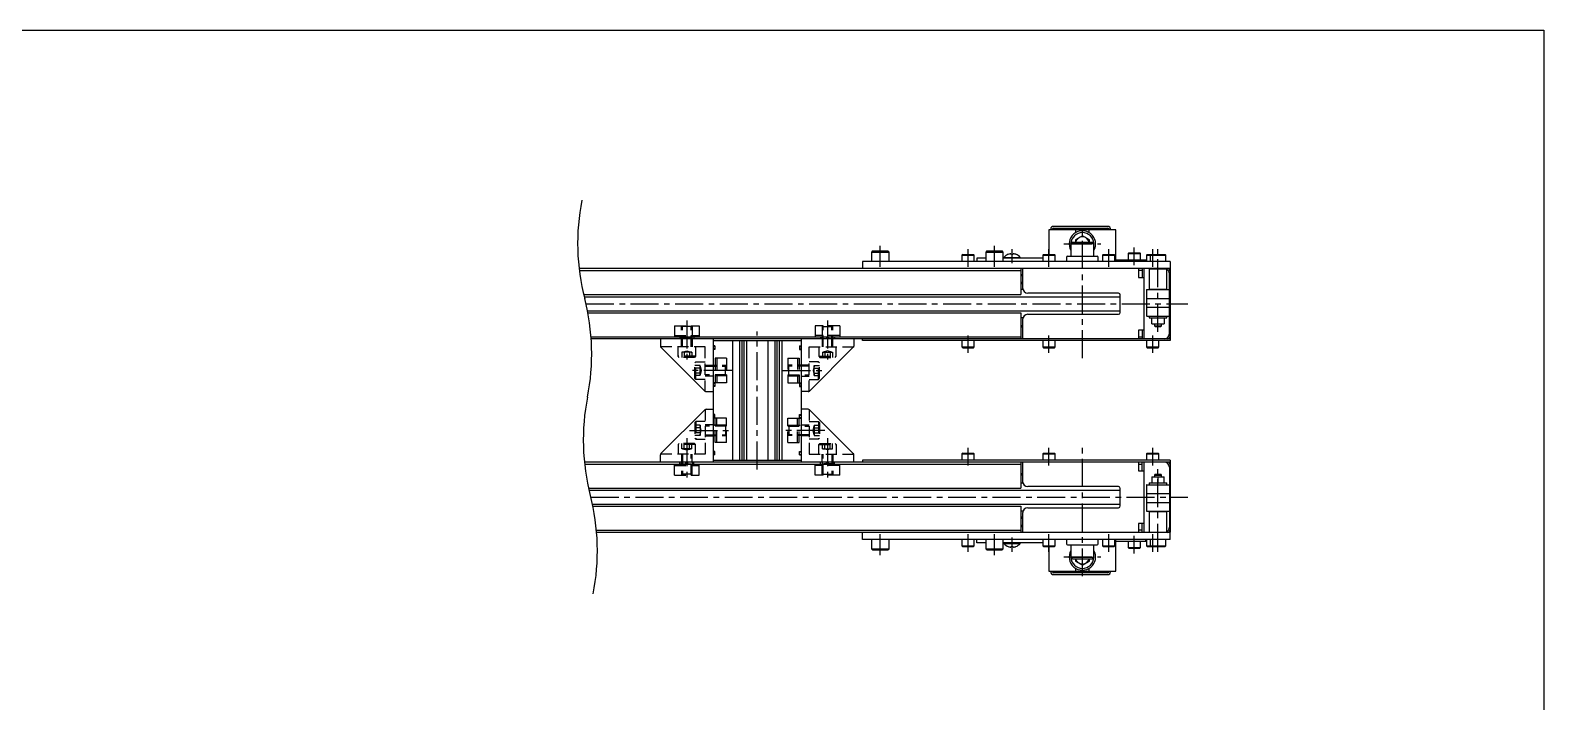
# Model space of a CAD drawing. Extents: x -3 to 4647, y -8 to 2018.
# Drawn here: x 3787 to 4647, y 1636 to 2018 of the extents above; entities that cross this region are included whole.
import ezdxf

# ---------------------------------------------------------------- set-up
doc = ezdxf.new("R2010")
doc.units = 0
doc.header["$LTSCALE"] = 0.5
doc.linetypes.add('CENTER', pattern=[50.8, 31.75, -6.35, 6.35, -6.35])
doc.linetypes.add('DASHED', pattern=[19.05, 12.7, -6.35])
for name, color, linetype in [('MSM_CENTER', 1, 'CENTER'), ('MSM_CONTINUOUS', 7, 'CONTINUOUS'), ('MSM_DASHED', 4, 'DASHED'), ('MSM_NARROW', 5, 'CONTINUOUS')]:
    doc.layers.add(name, color=color, linetype=linetype)

msp = doc.modelspace()

# ---------------------------------------------------------------- linework, layer by layer
at = {"layer": 'MSM_CENTER'}
for p, q in [((4385.02, 1831.52), (4385.02, 1907.52)), ((4270.02, 1883.52), (4270.02, 1895.52)), ((4335.02, 1883.52), (4335.02, 1895.52)), ((4374.52, 1896.52), (4395.52, 1896.52)), ((4414.52, 1884.52), (4414.52, 1894.52)), ((4320.02, 1883.52), (4320.02, 1893.52)), ((4345.02, 1885.52), (4345.02, 1893.63)), ((4366.02, 1883.52), (4366.02, 1893.52)), ((4400.02, 1883.52), (4400.02, 1893.52)), ((4425.02, 1883.52), (4425.02, 1893.52)), ((4428.02, 1846.52), (4428.02, 1893.52)), ((4102.62, 1862.52), (4445.02, 1862.52)), ((4160.02, 1853.02), (4160.02, 1829.02)), ((4240.02, 1853.02), (4240.02, 1829.02)), ((4200.02, 1768.32), (4200.02, 1846.72)), ((4320.02, 1834.52), (4320.02, 1844.52)), ((4366.02, 1834.52), (4366.02, 1844.52)), ((4425.02, 1834.52), (4425.02, 1844.52)), ((4185.52, 1824.52), (4161.73, 1824.52)), ((4214.52, 1824.52), (4238.3, 1824.52)), ((4160.02, 1786.02), (4160.02, 1762.02)), ((4161.52, 1790.52), (4185.3, 1790.52)), ((4238.52, 1790.52), (4214.73, 1790.52)), ((4240.02, 1786.02), (4240.02, 1762.02)), ((4385.02, 1707.56), (4385.02, 1783.56)), ((4320.02, 1770.52), (4320.02, 1780.52)), ((4366.02, 1770.52), (4366.02, 1780.52)), ((4425.02, 1770.52), (4425.02, 1780.52)), ((4428.02, 1721.52), (4428.02, 1768.52)), ((4105.38, 1752.52), (4445.02, 1752.52)), ((4270.02, 1719.52), (4270.02, 1731.52)), ((4320.02, 1721.52), (4320.02, 1731.52)), ((4335.02, 1719.52), (4335.02, 1731.52)), ((4366.02, 1721.52), (4366.02, 1731.52)), ((4400.02, 1721.52), (4400.02, 1731.52)), ((4414.52, 1720.52), (4414.52, 1730.52)), ((4425.02, 1721.52), (4425.02, 1731.52)), ((4345.02, 1721.41), (4345.02, 1729.52)), ((4374.52, 1718.52), (4395.52, 1718.52))]:
    msp.add_line(p, q, dxfattribs=at)
at = {"layer": 'MSM_CONTINUOUS'}
for p, q in [((4366.02, 1904.52), (4366.02, 1890.52)), ((4404.02, 1904.52), (4366.02, 1904.52)), ((4367.02, 1905.02), (4367.02, 1904.52)), ((4368.02, 1904.52), (4368.02, 1905.02)), ((4399.52, 1906.52), (4368.52, 1906.52)), ((4368.52, 1905.52), (4399.52, 1905.52)), ((4381.27, 1903.02), (4381.27, 1904.52)), ((4388.77, 1904.52), (4388.77, 1903.02)), ((4400.02, 1905.02), (4400.02, 1904.52)), ((4401.02, 1904.52), (4401.02, 1905.02)), ((4404.02, 1886.52), (4404.02, 1904.52)), ((4379.32, 1897.52), (4378.52, 1896.72)), ((4378.52, 1896.72), (4378.52, 1889.52)), ((4378.52, 1896.72), (4391.52, 1896.72)), ((4379.32, 1897.52), (4390.72, 1897.52)), ((4385.02, 1901.14), (4381.02, 1898.83)), ((4381.02, 1898.83), (4381.02, 1897.52)), ((4389.02, 1898.83), (4385.02, 1901.14)), ((4389.02, 1897.52), (4389.02, 1898.83)), ((4391.52, 1896.72), (4390.72, 1897.52)), ((4391.52, 1889.52), (4391.52, 1896.72)), ((4260.02, 1886.52), (4260.02, 1882.52)), ((4435.02, 1886.52), (4260.02, 1886.52)), ((4265.62, 1892.52), (4265.02, 1891.92)), ((4265.02, 1891.92), (4275.02, 1891.92)), ((4265.02, 1891.92), (4265.02, 1886.52)), ((4265.62, 1892.52), (4274.42, 1892.52)), ((4345.02, 1886.62), (4270.02, 1886.62)), ((4270.02, 1886.62), (4270.02, 1886.52)), ((4275.02, 1891.92), (4274.42, 1892.52)), ((4275.02, 1886.62), (4275.02, 1891.92)), ((4316.92, 1890.52), (4316.52, 1890.12)), ((4316.52, 1890.12), (4316.52, 1886.62)), ((4316.52, 1890.12), (4323.52, 1890.12)), ((4316.92, 1890.52), (4323.12, 1890.52)), ((4323.52, 1890.12), (4323.12, 1890.52)), ((4323.52, 1886.62), (4323.52, 1890.12)), ((4330.02, 1888.52), (4325.02, 1888.52)), ((4325.02, 1888.52), (4325.02, 1886.62)), ((4330.62, 1892.52), (4330.02, 1891.92)), ((4330.02, 1891.92), (4340.02, 1891.92)), ((4330.02, 1891.92), (4330.02, 1886.62)), ((4330.62, 1892.52), (4339.42, 1892.52)), ((4340.02, 1891.92), (4339.42, 1892.52)), ((4340.02, 1886.62), (4340.02, 1891.92)), ((4362.52, 1888.52), (4340.02, 1888.52)), ((4340.32, 1888.81), (4349.72, 1888.81)), ((4340.32, 1888.81), (4340.32, 1888.52)), ((4342.87, 1890.63), (4342.87, 1890.6)), ((4344.39, 1890.79), (4344.39, 1890.6)), ((4345.02, 1886.62), (4345.02, 1886.52)), ((4345.64, 1890.6), (4345.64, 1890.79)), ((4347.17, 1890.6), (4347.17, 1890.63)), ((4349.72, 1888.52), (4349.72, 1888.81)), ((4362.92, 1890.52), (4362.52, 1890.12)), ((4362.52, 1890.12), (4362.52, 1886.52)), ((4362.52, 1890.12), (4369.52, 1890.12)), ((4362.92, 1890.52), (4369.12, 1890.52)), ((4369.52, 1890.12), (4369.12, 1890.52)), ((4369.52, 1886.52), (4369.52, 1890.12)), ((4376.02, 1889.02), (4376.02, 1886.52)), ((4376.52, 1889.52), (4393.52, 1889.52)), ((4394.02, 1886.52), (4394.02, 1889.02)), ((4396.92, 1890.52), (4396.52, 1890.12)), ((4396.52, 1890.12), (4396.52, 1886.52)), ((4396.52, 1890.12), (4403.52, 1890.12)), ((4396.92, 1890.52), (4403.12, 1890.52)), ((4403.52, 1890.12), (4403.12, 1890.52)), ((4403.52, 1886.52), (4403.52, 1890.12)), ((4404.02, 1887.52), (4421.02, 1887.52)), ((4411.42, 1891.52), (4411.02, 1891.12)), ((4411.02, 1891.12), (4411.02, 1887.52)), ((4411.02, 1891.12), (4418.02, 1891.12)), ((4411.42, 1891.52), (4417.62, 1891.52)), ((4418.02, 1891.12), (4417.62, 1891.52)), ((4418.02, 1887.52), (4418.02, 1891.12)), ((4421.02, 1887.52), (4421.02, 1886.52)), ((4421.92, 1890.52), (4421.52, 1890.12)), ((4421.52, 1890.12), (4423.55, 1890.12)), ((4421.52, 1890.12), (4421.52, 1886.52)), ((4421.92, 1890.52), (4432.09, 1890.52)), ((4423.95, 1890.52), (4423.52, 1890.09)), ((4423.52, 1890.09), (4432.52, 1890.09)), ((4423.52, 1890.09), (4423.52, 1886.52)), ((4432.52, 1890.09), (4432.09, 1890.52)), ((4432.52, 1886.52), (4432.52, 1890.09)), ((4435.02, 1886.52), (4435.02, 1882.52)), ((4435.02, 1882.52), (4098.73, 1882.52)), ((4098.87, 1881.32), (4350.02, 1881.32)), ((4350.02, 1882.52), (4350.02, 1867.72)), ((4350.07, 1882.52), (4350.07, 1879.21)), ((4350.07, 1879.21), (4350.47, 1878.52)), ((4350.07, 1879.21), (4351.02, 1879.21)), ((4350.47, 1878.52), (4351.02, 1878.52)), ((4351.02, 1882.52), (4351.02, 1871.52)), ((4417.02, 1882.52), (4417.02, 1877.52)), ((4419.02, 1881.32), (4417.02, 1881.32)), ((4417.02, 1877.52), (4420.02, 1877.52)), ((4419.02, 1882.52), (4419.02, 1877.52)), ((4420.02, 1882.52), (4420.02, 1842.52)), ((4423.22, 1882.52), (4423.02, 1882.32)), ((4423.02, 1882.32), (4433.02, 1882.32)), ((4423.02, 1882.32), (4423.02, 1870.72)), ((4433.02, 1882.32), (4432.82, 1882.52)), ((4433.02, 1870.72), (4433.02, 1882.32)), ((4433.82, 1882.52), (4433.82, 1882.45)), ((4434.52, 1845.52), (4434.52, 1879.52)), ((4434.92, 1882.52), (4434.92, 1882.42)), ((4435.02, 1882.42), (4434.92, 1882.42)), ((4435.02, 1882.42), (4435.02, 1841.52)), ((4351.02, 1874.57), (4350.02, 1874.57)), ((4351.02, 1873.92), (4350.02, 1873.92)), ((4351.19, 1870.52), (4350.02, 1870.52)), ((4405.52, 1868.52), (4354.02, 1868.52)), ((4421.52, 1870.37), (4421.52, 1865.67)), ((4421.67, 1870.52), (4434.37, 1870.52)), ((4423.02, 1870.72), (4433.02, 1870.72)), ((4423.02, 1870.72), (4423.22, 1870.52)), ((4432.82, 1870.52), (4433.02, 1870.72)), ((4101.34, 1867.72), (4350.02, 1867.72)), ((4101.63, 1866.52), (4406.52, 1866.52)), ((4406.52, 1857.52), (4406.52, 1867.52)), ((4421.52, 1865.37), (4421.52, 1860.67)), ((4421.52, 1860.37), (4421.52, 1855.67)), ((4421.67, 1865.52), (4434.37, 1865.52)), ((4421.67, 1860.52), (4434.37, 1860.52)), ((4103.49, 1858.52), (4406.52, 1858.52)), ((4103.72, 1857.32), (4350.02, 1857.32)), ((4350.02, 1857.32), (4350.02, 1842.52)), ((4351.19, 1854.52), (4350.02, 1854.52)), ((4351.02, 1853.52), (4351.02, 1842.52)), ((4354.02, 1856.52), (4405.52, 1856.52)), ((4421.67, 1855.52), (4434.37, 1855.52)), ((4423.02, 1855.52), (4423.02, 1854.42)), ((4423.02, 1854.42), (4433.02, 1854.42)), ((4424.52, 1851.02), (4424.52, 1854.42)), ((4424.52, 1851.02), (4431.52, 1851.02)), ((4426.02, 1851.02), (4426.02, 1849.95)), ((4428.02, 1851.34), (4428.02, 1854.42)), ((4430.02, 1849.95), (4430.02, 1851.02)), ((4431.52, 1854.42), (4431.52, 1851.02)), ((4433.02, 1854.42), (4433.02, 1855.52)), ((4105.53, 1843.72), (4350.02, 1843.72)), ((4435.02, 1842.52), (4105.62, 1842.52)), ((4145.02, 1842.52), (4145.02, 1838.44)), ((4175.02, 1842.52), (4175.02, 1772.52)), ((4225.02, 1842.52), (4225.02, 1772.52)), ((4255.02, 1842.52), (4255.02, 1838.44)), ((4260.02, 1841.52), (4260.02, 1842.52)), ((4351.02, 1849.92), (4350.02, 1849.92)), ((4351.02, 1849.27), (4350.02, 1849.27)), ((4417.02, 1847.52), (4417.02, 1842.52)), ((4420.02, 1847.52), (4417.02, 1847.52)), ((4417.02, 1843.72), (4419.02, 1843.72)), ((4419.02, 1847.52), (4419.02, 1842.52)), ((4426.02, 1849.95), (4430.02, 1849.95)), ((4426.02, 1849.95), (4426.44, 1849.52)), ((4426.44, 1849.52), (4429.59, 1849.52)), ((4429.59, 1849.52), (4430.02, 1849.95)), ((4433.82, 1842.6), (4433.82, 1842.52)), ((4145.31, 1837.73), (4170.22, 1812.82)), ((4175.02, 1841.52), (4225.02, 1841.52)), ((4186.02, 1841.52), (4186.02, 1773.52)), ((4190.02, 1841.52), (4190.02, 1773.52)), ((4191.23, 1841.52), (4191.23, 1773.52)), ((4192.52, 1841.52), (4192.52, 1773.52)), ((4194.02, 1841.52), (4194.02, 1773.52)), ((4206.02, 1841.52), (4206.02, 1773.52)), ((4210.02, 1841.52), (4210.02, 1773.52)), ((4211.23, 1841.52), (4211.23, 1773.52)), ((4212.52, 1841.52), (4212.52, 1773.52)), ((4214.02, 1841.52), (4214.02, 1773.52)), ((4254.72, 1837.73), (4229.81, 1812.82)), ((4435.02, 1841.52), (4260.02, 1841.52)), ((4316.52, 1841.52), (4316.52, 1837.92)), ((4316.52, 1837.92), (4316.92, 1837.52)), ((4316.52, 1837.92), (4323.52, 1837.92)), ((4316.92, 1837.52), (4323.12, 1837.52)), ((4323.12, 1837.52), (4323.52, 1837.92)), ((4323.52, 1837.92), (4323.52, 1841.52)), ((4362.52, 1841.52), (4362.52, 1837.92)), ((4362.52, 1837.92), (4362.92, 1837.52)), ((4362.52, 1837.92), (4369.52, 1837.92)), ((4362.92, 1837.52), (4369.12, 1837.52)), ((4369.12, 1837.52), (4369.52, 1837.92)), ((4369.52, 1837.92), (4369.52, 1841.52)), ((4421.52, 1841.52), (4421.52, 1837.92)), ((4421.52, 1837.92), (4428.52, 1837.92)), ((4421.52, 1837.92), (4421.92, 1837.52)), ((4421.92, 1837.52), (4428.12, 1837.52)), ((4428.12, 1837.52), (4428.52, 1837.92)), ((4428.52, 1837.92), (4428.52, 1841.52)), ((4170.93, 1812.52), (4175.02, 1812.52)), ((4229.1, 1812.52), (4225.02, 1812.52)), ((4145.31, 1777.32), (4170.22, 1802.23)), ((4170.93, 1802.52), (4175.02, 1802.52)), ((4229.1, 1802.52), (4225.02, 1802.52)), ((4254.72, 1777.32), (4229.81, 1802.23)), ((4145.02, 1772.52), (4145.02, 1776.61)), ((4175.02, 1773.52), (4225.02, 1773.52)), ((4255.02, 1772.52), (4255.02, 1776.61)), ((4260.02, 1773.52), (4260.02, 1772.52)), ((4435.02, 1773.52), (4260.02, 1773.52)), ((4316.92, 1777.52), (4316.52, 1777.12)), ((4316.52, 1777.12), (4323.52, 1777.12)), ((4316.52, 1777.12), (4316.52, 1773.52)), ((4316.92, 1777.52), (4323.12, 1777.52)), ((4323.52, 1777.12), (4323.12, 1777.52)), ((4323.52, 1773.52), (4323.52, 1777.12)), ((4362.92, 1777.52), (4362.52, 1777.12)), ((4362.52, 1777.12), (4362.52, 1773.52)), ((4362.52, 1777.12), (4369.52, 1777.12)), ((4362.92, 1777.52), (4369.12, 1777.52)), ((4369.52, 1777.12), (4369.12, 1777.52)), ((4369.52, 1773.52), (4369.52, 1777.12)), ((4421.92, 1777.52), (4421.52, 1777.12)), ((4421.52, 1777.12), (4428.52, 1777.12)), ((4421.52, 1777.12), (4421.52, 1773.52)), ((4421.92, 1777.52), (4428.12, 1777.52)), ((4428.52, 1777.12), (4428.12, 1777.52)), ((4428.52, 1773.52), (4428.52, 1777.12)), ((4435.02, 1773.52), (4435.02, 1772.52)), ((4435.02, 1772.52), (4101.74, 1772.52)), ((4101.87, 1771.32), (4350.02, 1771.32)), ((4350.02, 1772.52), (4350.02, 1757.72)), ((4351.02, 1765.77), (4350.02, 1765.77)), ((4351.02, 1765.12), (4350.02, 1765.12)), ((4351.02, 1772.52), (4351.02, 1761.52)), ((4417.02, 1772.52), (4417.02, 1767.52)), ((4417.02, 1771.32), (4419.02, 1771.32)), ((4417.02, 1767.52), (4420.02, 1767.52)), ((4419.02, 1767.52), (4419.02, 1772.52)), ((4420.02, 1772.52), (4420.02, 1732.52)), ((4426.44, 1765.52), (4426.02, 1765.09)), ((4426.02, 1765.09), (4426.02, 1764.02)), ((4426.02, 1765.09), (4430.02, 1765.09)), ((4426.44, 1765.52), (4429.59, 1765.52)), ((4430.02, 1765.09), (4429.59, 1765.52)), ((4430.02, 1764.02), (4430.02, 1765.09)), ((4433.82, 1772.52), (4433.82, 1772.45)), ((4434.52, 1769.52), (4434.52, 1735.52)), ((4434.92, 1772.42), (4434.92, 1772.52)), ((4434.92, 1772.42), (4435.02, 1772.42)), ((4435.02, 1772.42), (4435.02, 1732.62)), ((4104.12, 1757.72), (4350.02, 1757.72)), ((4104.39, 1756.52), (4406.52, 1756.52)), ((4351.19, 1760.52), (4350.02, 1760.52)), ((4405.52, 1758.52), (4354.02, 1758.52)), ((4406.52, 1747.52), (4406.52, 1757.52)), ((4421.52, 1759.37), (4421.52, 1754.67)), ((4421.67, 1759.52), (4434.37, 1759.52)), ((4423.02, 1760.62), (4433.02, 1760.62)), ((4423.02, 1760.62), (4423.02, 1759.52)), ((4424.52, 1764.02), (4431.52, 1764.02)), ((4424.52, 1764.02), (4424.52, 1760.62)), ((4428.02, 1763.71), (4428.02, 1760.62)), ((4431.52, 1760.62), (4431.52, 1764.02)), ((4433.02, 1759.52), (4433.02, 1760.62)), ((4106.31, 1748.52), (4406.52, 1748.52)), ((4421.52, 1754.37), (4421.52, 1749.67)), ((4421.52, 1749.37), (4421.52, 1744.67)), ((4421.67, 1754.52), (4434.37, 1754.52)), ((4421.67, 1749.52), (4434.37, 1749.52)), ((4106.56, 1747.32), (4350.02, 1747.32)), ((4350.02, 1747.32), (4350.02, 1732.52)), ((4351.19, 1744.52), (4350.02, 1744.52)), ((4351.02, 1741.12), (4350.02, 1741.12)), ((4351.02, 1740.47), (4350.02, 1740.47)), ((4351.02, 1743.52), (4351.02, 1732.52)), ((4354.02, 1746.52), (4405.52, 1746.52)), ((4421.67, 1744.52), (4434.37, 1744.52)), ((4423.22, 1744.52), (4423.02, 1744.32)), ((4423.02, 1744.32), (4433.02, 1744.32)), ((4423.02, 1744.32), (4423.02, 1732.72)), ((4433.02, 1744.32), (4432.82, 1744.52)), ((4433.02, 1732.72), (4433.02, 1744.32)), ((4108.58, 1733.72), (4350.02, 1733.72)), ((4435.02, 1732.52), (4108.69, 1732.52)), ((4260.02, 1728.52), (4260.02, 1732.52)), ((4350.47, 1736.52), (4350.07, 1735.83)), ((4350.07, 1735.83), (4351.02, 1735.83)), ((4350.07, 1735.83), (4350.07, 1732.52)), ((4350.47, 1736.52), (4351.02, 1736.52)), ((4417.02, 1737.52), (4417.02, 1732.52)), ((4420.02, 1737.52), (4417.02, 1737.52)), ((4419.02, 1733.72), (4417.02, 1733.72)), ((4419.02, 1732.52), (4419.02, 1737.52)), ((4423.02, 1732.72), (4423.22, 1732.52)), ((4423.02, 1732.72), (4433.02, 1732.72)), ((4432.82, 1732.52), (4433.02, 1732.72)), ((4433.82, 1732.6), (4433.82, 1732.52)), ((4434.92, 1732.52), (4434.92, 1732.62)), ((4435.02, 1732.62), (4434.92, 1732.62)), ((4435.02, 1728.52), (4435.02, 1732.52)), ((4435.02, 1728.52), (4260.02, 1728.52)), ((4265.02, 1728.52), (4265.02, 1723.12)), ((4265.02, 1723.12), (4275.02, 1723.12)), ((4265.02, 1723.12), (4265.62, 1722.52)), ((4265.62, 1722.52), (4274.42, 1722.52)), ((4270.02, 1728.42), (4270.02, 1728.52)), ((4345.02, 1728.42), (4270.02, 1728.42)), ((4274.42, 1722.52), (4275.02, 1723.12)), ((4275.02, 1723.12), (4275.02, 1728.42)), ((4316.52, 1728.42), (4316.52, 1724.92)), ((4316.52, 1724.92), (4316.92, 1724.52)), ((4316.52, 1724.92), (4323.52, 1724.92)), ((4316.92, 1724.52), (4323.12, 1724.52)), ((4323.12, 1724.52), (4323.52, 1724.92)), ((4323.52, 1724.92), (4323.52, 1728.42)), ((4325.02, 1726.52), (4325.02, 1728.42)), ((4330.02, 1726.52), (4325.02, 1726.52)), ((4330.02, 1728.42), (4330.02, 1723.12)), ((4330.02, 1723.12), (4330.62, 1722.52)), ((4330.02, 1723.12), (4340.02, 1723.12)), ((4330.62, 1722.52), (4339.42, 1722.52)), ((4339.42, 1722.52), (4340.02, 1723.12)), ((4340.02, 1723.12), (4340.02, 1728.42)), ((4362.52, 1726.52), (4340.02, 1726.52)), ((4340.32, 1726.52), (4340.32, 1726.23)), ((4340.32, 1726.23), (4349.72, 1726.23)), ((4342.87, 1724.41), (4342.87, 1724.45)), ((4344.39, 1724.45), (4344.39, 1724.26)), ((4345.02, 1728.42), (4345.02, 1728.52)), ((4345.64, 1724.26), (4345.64, 1724.45)), ((4347.17, 1724.45), (4347.17, 1724.41)), ((4349.72, 1726.23), (4349.72, 1726.52)), ((4362.52, 1728.52), (4362.52, 1724.92)), ((4362.52, 1724.92), (4362.92, 1724.52)), ((4362.52, 1724.92), (4369.52, 1724.92)), ((4362.92, 1724.52), (4369.12, 1724.52)), ((4366.02, 1724.52), (4366.02, 1710.52)), ((4369.12, 1724.52), (4369.52, 1724.92)), ((4369.52, 1724.92), (4369.52, 1728.52)), ((4376.02, 1728.52), (4376.02, 1726.02)), ((4376.52, 1725.52), (4393.52, 1725.52)), ((4378.52, 1725.52), (4378.52, 1718.32)), ((4391.52, 1718.32), (4391.52, 1725.52)), ((4394.02, 1726.02), (4394.02, 1728.52)), ((4396.52, 1728.52), (4396.52, 1724.92)), ((4396.52, 1724.92), (4403.52, 1724.92)), ((4396.52, 1724.92), (4396.92, 1724.52)), ((4396.92, 1724.52), (4403.12, 1724.52)), ((4403.12, 1724.52), (4403.52, 1724.92)), ((4403.52, 1724.92), (4403.52, 1728.52)), ((4404.02, 1710.52), (4404.02, 1728.52)), ((4404.02, 1727.52), (4421.02, 1727.52)), ((4411.02, 1727.52), (4411.02, 1723.92)), ((4411.02, 1723.92), (4418.02, 1723.92)), ((4411.02, 1723.92), (4411.42, 1723.52)), ((4411.42, 1723.52), (4417.62, 1723.52)), ((4417.62, 1723.52), (4418.02, 1723.92)), ((4418.02, 1723.92), (4418.02, 1727.52)), ((4421.02, 1727.52), (4421.02, 1728.52)), ((4421.52, 1728.52), (4421.52, 1724.92)), ((4421.52, 1724.92), (4421.92, 1724.52)), ((4421.52, 1724.92), (4423.55, 1724.92)), ((4421.92, 1724.52), (4432.09, 1724.52)), ((4423.52, 1728.52), (4423.52, 1724.95)), ((4423.52, 1724.95), (4432.52, 1724.95)), ((4423.52, 1724.95), (4423.95, 1724.52)), ((4432.09, 1724.52), (4432.52, 1724.95)), ((4432.52, 1724.95), (4432.52, 1728.52)), ((4378.52, 1718.32), (4391.52, 1718.32)), ((4378.52, 1718.32), (4379.32, 1717.52)), ((4379.32, 1717.52), (4390.72, 1717.52)), ((4381.02, 1717.52), (4381.02, 1716.21)), ((4381.02, 1716.21), (4385.02, 1713.9)), ((4385.02, 1713.9), (4389.02, 1716.21)), ((4389.02, 1716.21), (4389.02, 1717.52)), ((4390.72, 1717.52), (4391.52, 1718.32)), ((4366.02, 1710.52), (4404.02, 1710.52)), ((4367.02, 1710.52), (4367.02, 1710.02)), ((4368.02, 1710.02), (4368.02, 1710.52)), ((4399.52, 1709.52), (4368.52, 1709.52)), ((4368.52, 1708.52), (4399.52, 1708.52)), ((4381.27, 1710.52), (4381.27, 1712.03)), ((4388.77, 1712.03), (4388.77, 1710.52)), ((4400.02, 1710.52), (4400.02, 1710.02)), ((4401.02, 1710.02), (4401.02, 1710.52))]:
    msp.add_line(p, q, dxfattribs=at)
for centre, radius, start, end in [((4368.52, 1905.02), 1.5, 90, 180), ((4368.52, 1905.02), 0.5, 90, 180), ((4385.02, 1896.52), 7.5, 330.07357, 209.92643), ((4385.02, 1896.52), 6.5, 1.79124, 178.20876), ((4399.52, 1905.02), 1.5, 0, 90), ((4399.52, 1905.02), 0.5, 0, 90), ((4385.02, 1896.52), 4, 13.65125, 165.52249), ((4345.02, 1884.92), 6.1, 110.63779, 140.39807), ((4345.02, 1884.92), 6.07, 104.94637, 110.752), ((4344.03, 1889.12), 1.76, 82.35369, 109.2966), ((4344.08, 1890.46), 0.457, 46.41548, 65.08006), ((4345.02, 1884.92), 5.71, 83.71437, 96.28563), ((4345.96, 1890.46), 0.457, 114.91994, 133.58452), ((4346, 1889.12), 1.76, 70.7034, 97.64631), ((4345.02, 1884.92), 6.07, 69.248, 75.05363), ((4345.02, 1884.92), 6.1, 39.60193, 69.36221), ((4376.52, 1889.02), 0.5, 90, 180), ((4393.52, 1889.02), 0.5, 0, 90), ((4431.52, 1879.52), 3, 0, 60), ((4433.32, 1880.82), 1.7, 0, 90), ((4354.02, 1871.52), 3, 180, 270), ((4405.52, 1867.52), 1, 0, 90), ((4421.67, 1870.37), 0.15, 90, 180), ((4434.37, 1870.37), 0.15, 0, 90), ((4421.67, 1865.67), 0.15, 180, 270), ((4421.67, 1865.37), 0.15, 90, 180), ((4421.67, 1860.67), 0.15, 180, 270), ((4421.67, 1860.37), 0.15, 90, 180), ((4434.37, 1865.67), 0.15, 270, 0), ((4434.37, 1865.37), 0.15, 0, 90), ((4434.37, 1860.67), 0.15, 270, 0), ((4434.37, 1860.37), 0.15, 0, 90), ((4354.02, 1853.52), 3, 90, 180), ((4405.52, 1857.52), 1, 270, 0), ((4421.67, 1855.67), 0.15, 180, 270), ((4426.27, 1856.1), 5.07, 249.82054, 290.17946), ((4429.77, 1856.08), 5.05, 249.74384, 290.25616), ((4434.37, 1855.67), 0.15, 270, 0), ((4431.52, 1845.52), 3, 270, 0), ((4433.32, 1844.22), 1.7, 270, 0), ((4146.02, 1838.44), 1, 180, 225), ((4254.02, 1838.44), 1, 315, 0), ((4170.93, 1813.52), 1, 225, 270), ((4229.1, 1813.52), 1, 270, 315), ((4170.93, 1801.52), 1, 90, 135), ((4229.1, 1801.52), 1, 45, 90), ((4146.02, 1776.61), 1, 135, 180), ((4254.02, 1776.61), 1, 0, 45), ((4431.52, 1769.52), 3, 0, 90), ((4433.32, 1770.82), 1.7, 0, 90), ((4354.02, 1761.52), 3, 180, 270), ((4405.52, 1757.52), 1, 0, 90), ((4421.67, 1759.37), 0.15, 90, 180), ((4426.27, 1758.97), 5.05, 69.74384, 110.25616), ((4429.77, 1758.95), 5.07, 69.82054, 110.17946), ((4434.37, 1759.37), 0.15, 0, 90), ((4421.67, 1754.67), 0.15, 180, 270), ((4421.67, 1754.37), 0.15, 90, 180), ((4421.67, 1749.67), 0.15, 180, 270), ((4421.67, 1749.37), 0.15, 90, 180), ((4434.37, 1754.67), 0.15, 270, 0), ((4434.37, 1754.37), 0.15, 0, 90), ((4434.37, 1749.67), 0.15, 270, 0), ((4434.37, 1749.37), 0.15, 0, 90), ((4354.02, 1743.52), 3, 90, 180), ((4405.52, 1747.52), 1, 270, 0), ((4421.67, 1744.67), 0.15, 180, 270), ((4434.37, 1744.67), 0.15, 270, 0), ((4431.52, 1735.52), 3, 300, 0), ((4433.32, 1734.22), 1.7, 270, 0), ((4345.02, 1730.12), 6.1, 219.60193, 249.36221), ((4345.02, 1730.12), 6.07, 249.248, 255.05363), ((4344.03, 1725.92), 1.76, 250.7034, 277.64631), ((4344.08, 1724.59), 0.457, 294.91994, 313.58452), ((4345.02, 1730.12), 5.71, 263.71437, 276.28563), ((4345.96, 1724.59), 0.457, 226.41548, 245.08006), ((4346, 1725.92), 1.76, 262.35369, 289.2966), ((4345.02, 1730.12), 6.07, 284.94637, 290.752), ((4345.02, 1730.12), 6.1, 290.63779, 320.39807), ((4376.52, 1726.02), 0.5, 180, 270), ((4385.02, 1718.52), 7.5, 150.07357, 29.493), ((4393.52, 1726.02), 0.5, 270, 0), ((4385.02, 1718.52), 6.5, 181.79124, 358.20876), ((4385.02, 1718.52), 4, 194.47751, 345.52249), ((4368.52, 1710.02), 1.5, 180, 270), ((4368.52, 1710.02), 0.5, 180, 270), ((4399.52, 1710.02), 1.5, 270, 0), ((4399.52, 1710.02), 0.5, 270, 0)]:
    msp.add_arc(centre, radius, start, end, dxfattribs=at)
at = {"layer": 'MSM_DASHED'}
for p, q in [((4153.02, 1850.02), (4167.02, 1850.02)), ((4153.02, 1850.02), (4153.02, 1843.72)), ((4153.02, 1844.52), (4167.02, 1844.52)), ((4156.02, 1843.52), (4164.02, 1843.52)), ((4156.02, 1843.52), (4156.02, 1842.52)), ((4156.92, 1838.02), (4156.92, 1842.52)), ((4156.96, 1843.52), (4156.96, 1842.52)), ((4157.02, 1838.02), (4157.02, 1850.02)), ((4157.02, 1849.48), (4157.56, 1850.02)), ((4163.02, 1849.48), (4157.02, 1849.48)), ((4157.56, 1838.02), (4157.56, 1850.02)), ((4159.52, 1843.52), (4159.52, 1842.52)), ((4160.52, 1843.52), (4160.52, 1842.52)), ((4162.47, 1838.02), (4162.47, 1850.02)), ((4162.47, 1850.02), (4163.02, 1849.48)), ((4163.02, 1850.02), (4163.02, 1838.02)), ((4163.07, 1842.52), (4163.07, 1843.52)), ((4163.12, 1842.52), (4163.12, 1838.02)), ((4164.02, 1843.52), (4164.02, 1842.52)), ((4167.02, 1850.02), (4167.02, 1843.72)), ((4247.02, 1850.02), (4233.02, 1850.02)), ((4233.02, 1850.02), (4233.02, 1843.72)), ((4247.02, 1844.52), (4233.02, 1844.52)), ((4244.02, 1843.52), (4236.02, 1843.52)), ((4236.02, 1843.52), (4236.02, 1842.52)), ((4236.92, 1842.52), (4236.92, 1838.02)), ((4236.96, 1842.52), (4236.96, 1843.52)), ((4237.02, 1850.02), (4237.02, 1838.02)), ((4237.56, 1850.02), (4237.02, 1849.48)), ((4237.02, 1849.48), (4243.02, 1849.48)), ((4237.56, 1838.02), (4237.56, 1850.02)), ((4239.52, 1843.52), (4239.52, 1842.52)), ((4240.52, 1843.52), (4240.52, 1842.52)), ((4242.47, 1838.02), (4242.47, 1850.02)), ((4243.02, 1849.48), (4242.47, 1850.02)), ((4243.02, 1838.02), (4243.02, 1850.02)), ((4243.07, 1843.52), (4243.07, 1842.52)), ((4243.12, 1838.02), (4243.12, 1842.52)), ((4244.02, 1843.52), (4244.02, 1842.52)), ((4247.02, 1850.02), (4247.02, 1843.72)), ((4170.52, 1838.02), (4145.11, 1838.02)), ((4155.02, 1832.62), (4155.02, 1838.02)), ((4157.13, 1835.02), (4157.13, 1832.02)), ((4162.9, 1835.02), (4157.13, 1835.02)), ((4157.52, 1835.02), (4160.02, 1835.69)), ((4158.57, 1835.02), (4158.57, 1832.02)), ((4160.02, 1835.69), (4162.52, 1835.02)), ((4161.46, 1835.02), (4161.46, 1832.02)), ((4162.9, 1835.02), (4162.9, 1832.02)), ((4165.02, 1838.02), (4165.02, 1832.62)), ((4170.52, 1812.61), (4170.52, 1838.02)), ((4176.02, 1838.52), (4175.02, 1838.52)), ((4176.02, 1838.22), (4175.02, 1838.22)), ((4176.02, 1836.82), (4175.02, 1836.82)), ((4176.02, 1836.52), (4175.02, 1836.52)), ((4176.02, 1838.52), (4176.02, 1836.52)), ((4224.02, 1838.52), (4225.02, 1838.52)), ((4224.02, 1838.52), (4224.02, 1836.52)), ((4224.02, 1838.22), (4225.02, 1838.22)), ((4224.02, 1836.82), (4225.02, 1836.82)), ((4224.02, 1836.52), (4225.02, 1836.52)), ((4229.52, 1812.61), (4229.52, 1838.02)), ((4229.52, 1838.02), (4254.93, 1838.02)), ((4235.02, 1838.02), (4235.02, 1832.62)), ((4237.13, 1835.02), (4237.13, 1832.02)), ((4237.13, 1835.02), (4242.9, 1835.02)), ((4240.02, 1835.69), (4237.52, 1835.02)), ((4238.57, 1835.02), (4238.57, 1832.02)), ((4242.52, 1835.02), (4240.02, 1835.69)), ((4241.46, 1835.02), (4241.46, 1832.02)), ((4242.9, 1835.02), (4242.9, 1832.02)), ((4245.02, 1832.62), (4245.02, 1838.02)), ((4155.62, 1832.02), (4155.02, 1832.62)), ((4165.02, 1832.62), (4155.02, 1832.62)), ((4164.42, 1832.02), (4155.62, 1832.02)), ((4165.02, 1832.62), (4164.42, 1832.02)), ((4164.52, 1828.92), (4165.12, 1829.52)), ((4164.52, 1820.12), (4164.52, 1828.92)), ((4167.52, 1827.41), (4164.52, 1827.41)), ((4167.52, 1825.97), (4164.52, 1825.97)), ((4165.12, 1829.52), (4170.52, 1829.52)), ((4165.12, 1819.52), (4165.12, 1829.52)), ((4167.52, 1821.64), (4167.52, 1827.41)), ((4167.52, 1827.02), (4168.19, 1824.52)), ((4170.52, 1827.62), (4175.02, 1827.62)), ((4170.52, 1827.52), (4182.52, 1827.52)), ((4170.52, 1826.98), (4182.52, 1826.98)), ((4176.22, 1831.52), (4176.22, 1817.52)), ((4182.52, 1831.52), (4176.22, 1831.52)), ((4177.02, 1831.52), (4177.02, 1817.52)), ((4181.97, 1821.52), (4181.97, 1827.52)), ((4181.97, 1827.52), (4182.52, 1826.98)), ((4182.52, 1831.52), (4182.52, 1817.52)), ((4217.52, 1831.52), (4217.52, 1817.52)), ((4217.52, 1831.52), (4223.82, 1831.52)), ((4229.52, 1827.52), (4217.52, 1827.52)), ((4218.06, 1827.52), (4217.52, 1826.98)), ((4229.52, 1826.98), (4217.52, 1826.98)), ((4218.06, 1821.52), (4218.06, 1827.52)), ((4223.02, 1831.52), (4223.02, 1817.52)), ((4223.82, 1831.52), (4223.82, 1817.52)), ((4229.52, 1827.62), (4225.02, 1827.62)), ((4234.92, 1829.52), (4229.52, 1829.52)), ((4232.52, 1827.02), (4231.85, 1824.52)), ((4232.52, 1827.41), (4235.52, 1827.41)), ((4232.52, 1821.64), (4232.52, 1827.41)), ((4232.52, 1825.97), (4235.52, 1825.97)), ((4235.52, 1828.92), (4234.92, 1829.52)), ((4234.92, 1819.52), (4234.92, 1829.52)), ((4235.02, 1832.62), (4235.62, 1832.02)), ((4235.02, 1832.62), (4245.02, 1832.62)), ((4235.52, 1820.12), (4235.52, 1828.92)), ((4235.62, 1832.02), (4244.42, 1832.02)), ((4244.42, 1832.02), (4245.02, 1832.62)), ((4167.52, 1823.08), (4164.52, 1823.08)), ((4167.52, 1821.64), (4164.52, 1821.64)), ((4165.12, 1819.52), (4164.52, 1820.12)), ((4170.52, 1819.52), (4165.12, 1819.52)), ((4168.19, 1824.52), (4167.52, 1822.02)), ((4182.52, 1822.06), (4170.52, 1822.06)), ((4182.52, 1821.52), (4170.52, 1821.52)), ((4175.02, 1821.42), (4170.52, 1821.42)), ((4176.02, 1817.52), (4175.02, 1817.52)), ((4176.02, 1817.22), (4175.02, 1817.22)), ((4176.02, 1817.52), (4176.02, 1815.52)), ((4182.52, 1817.52), (4176.22, 1817.52)), ((4182.52, 1822.06), (4181.97, 1821.52)), ((4217.52, 1822.06), (4229.52, 1822.06)), ((4217.52, 1822.06), (4218.06, 1821.52)), ((4217.52, 1821.52), (4229.52, 1821.52)), ((4217.52, 1817.52), (4223.82, 1817.52)), ((4224.02, 1817.52), (4225.02, 1817.52)), ((4224.02, 1817.52), (4224.02, 1815.52)), ((4224.02, 1817.22), (4225.02, 1817.22)), ((4225.02, 1821.42), (4229.52, 1821.42)), ((4229.52, 1819.52), (4234.92, 1819.52)), ((4231.85, 1824.52), (4232.52, 1822.02)), ((4232.52, 1823.08), (4235.52, 1823.08)), ((4232.52, 1821.64), (4235.52, 1821.64)), ((4234.92, 1819.52), (4235.52, 1820.12)), ((4176.02, 1815.82), (4175.02, 1815.82)), ((4176.02, 1815.52), (4175.02, 1815.52)), ((4224.02, 1815.82), (4225.02, 1815.82)), ((4224.02, 1815.52), (4225.02, 1815.52)), ((4170.52, 1802.43), (4170.52, 1777.02)), ((4176.02, 1799.52), (4175.02, 1799.52)), ((4176.02, 1797.52), (4176.02, 1799.52)), ((4224.02, 1797.52), (4224.02, 1799.52)), ((4224.02, 1799.52), (4225.02, 1799.52)), ((4229.52, 1802.43), (4229.52, 1777.02)), ((4165.12, 1795.52), (4164.52, 1794.92)), ((4164.52, 1794.92), (4164.52, 1786.12)), ((4167.52, 1793.41), (4164.52, 1793.41)), ((4167.52, 1791.97), (4164.52, 1791.97)), ((4170.52, 1795.52), (4165.12, 1795.52)), ((4165.12, 1795.52), (4165.12, 1785.52)), ((4167.52, 1793.41), (4167.52, 1787.64)), ((4168.19, 1790.52), (4167.52, 1793.02)), ((4175.02, 1793.62), (4170.52, 1793.62)), ((4181.97, 1793.52), (4170.52, 1793.52)), ((4182.52, 1792.98), (4170.52, 1792.98)), ((4176.02, 1799.22), (4175.02, 1799.22)), ((4176.02, 1797.82), (4175.02, 1797.82)), ((4176.02, 1797.52), (4175.02, 1797.52)), ((4176.22, 1783.52), (4176.22, 1797.52)), ((4182.52, 1797.52), (4176.22, 1797.52)), ((4177.02, 1783.52), (4177.02, 1797.52)), ((4182.52, 1792.98), (4181.97, 1793.52)), ((4181.97, 1793.52), (4181.97, 1787.52)), ((4182.52, 1783.52), (4182.52, 1797.52)), ((4217.52, 1783.52), (4217.52, 1797.52)), ((4217.52, 1797.52), (4223.82, 1797.52)), ((4217.52, 1792.98), (4218.06, 1793.52)), ((4217.52, 1792.98), (4229.52, 1792.98)), ((4218.06, 1793.52), (4229.52, 1793.52)), ((4218.06, 1793.52), (4218.06, 1787.52)), ((4223.02, 1783.52), (4223.02, 1797.52)), ((4223.82, 1783.52), (4223.82, 1797.52)), ((4224.02, 1799.22), (4225.02, 1799.22)), ((4224.02, 1797.82), (4225.02, 1797.82)), ((4224.02, 1797.52), (4225.02, 1797.52)), ((4225.02, 1793.62), (4229.52, 1793.62)), ((4229.52, 1795.52), (4234.92, 1795.52)), ((4231.85, 1790.52), (4232.52, 1793.02)), ((4232.52, 1793.41), (4235.52, 1793.41)), ((4232.52, 1793.41), (4232.52, 1787.64)), ((4232.52, 1791.97), (4235.52, 1791.97)), ((4234.92, 1795.52), (4235.52, 1794.92)), ((4234.92, 1795.52), (4234.92, 1785.52)), ((4235.52, 1794.92), (4235.52, 1786.12)), ((4155.62, 1783.02), (4155.02, 1782.42)), ((4155.02, 1782.42), (4155.02, 1777.02)), ((4165.02, 1782.42), (4155.02, 1782.42)), ((4164.42, 1783.02), (4155.62, 1783.02)), ((4157.13, 1780.02), (4157.13, 1783.02)), ((4158.57, 1780.02), (4158.57, 1783.02)), ((4161.46, 1780.02), (4161.46, 1783.02)), ((4162.9, 1780.02), (4162.9, 1783.02)), ((4165.02, 1782.42), (4164.42, 1783.02)), ((4167.52, 1789.08), (4164.52, 1789.08)), ((4167.52, 1787.64), (4164.52, 1787.64)), ((4164.52, 1786.12), (4165.12, 1785.52)), ((4165.02, 1777.02), (4165.02, 1782.42)), ((4165.12, 1785.52), (4170.52, 1785.52)), ((4167.52, 1788.02), (4168.19, 1790.52)), ((4170.52, 1788.06), (4182.52, 1788.06)), ((4170.52, 1787.52), (4181.97, 1787.52)), ((4170.52, 1787.42), (4175.02, 1787.42)), ((4182.52, 1783.52), (4176.22, 1783.52)), ((4181.97, 1787.52), (4182.52, 1788.06)), ((4229.52, 1788.06), (4217.52, 1788.06)), ((4218.06, 1787.52), (4217.52, 1788.06)), ((4217.52, 1783.52), (4223.82, 1783.52)), ((4229.52, 1787.52), (4218.06, 1787.52)), ((4229.52, 1787.42), (4225.02, 1787.42)), ((4234.92, 1785.52), (4229.52, 1785.52)), ((4232.52, 1788.02), (4231.85, 1790.52)), ((4232.52, 1789.08), (4235.52, 1789.08)), ((4232.52, 1787.64), (4235.52, 1787.64)), ((4235.52, 1786.12), (4234.92, 1785.52)), ((4235.02, 1782.42), (4235.62, 1783.02)), ((4235.02, 1777.02), (4235.02, 1782.42)), ((4235.02, 1782.42), (4245.02, 1782.42)), ((4235.62, 1783.02), (4244.42, 1783.02)), ((4237.13, 1780.02), (4237.13, 1783.02)), ((4238.57, 1780.02), (4238.57, 1783.02)), ((4241.46, 1780.02), (4241.46, 1783.02)), ((4242.9, 1780.02), (4242.9, 1783.02)), ((4244.42, 1783.02), (4245.02, 1782.42)), ((4245.02, 1782.42), (4245.02, 1777.02)), ((4170.52, 1777.02), (4145.11, 1777.02)), ((4156.92, 1777.02), (4156.92, 1772.52)), ((4157.02, 1777.02), (4157.02, 1765.02)), ((4162.9, 1780.02), (4157.13, 1780.02)), ((4157.52, 1780.02), (4160.02, 1779.35)), ((4157.56, 1777.02), (4157.56, 1765.02)), ((4160.02, 1779.35), (4162.52, 1780.02)), ((4162.47, 1765.02), (4162.47, 1777.02)), ((4163.02, 1765.02), (4163.02, 1777.02)), ((4163.12, 1772.52), (4163.12, 1777.02)), ((4176.02, 1778.52), (4175.02, 1778.52)), ((4176.02, 1778.22), (4175.02, 1778.22)), ((4176.02, 1776.82), (4175.02, 1776.82)), ((4176.02, 1776.52), (4175.02, 1776.52)), ((4176.02, 1776.52), (4176.02, 1778.52)), ((4224.02, 1776.52), (4224.02, 1778.52)), ((4224.02, 1778.52), (4225.02, 1778.52)), ((4224.02, 1778.22), (4225.02, 1778.22)), ((4224.02, 1776.82), (4225.02, 1776.82)), ((4224.02, 1776.52), (4225.02, 1776.52)), ((4229.52, 1777.02), (4254.93, 1777.02)), ((4236.92, 1772.52), (4236.92, 1777.02)), ((4237.02, 1765.02), (4237.02, 1777.02)), ((4237.13, 1780.02), (4242.9, 1780.02)), ((4240.02, 1779.35), (4237.52, 1780.02)), ((4237.56, 1765.02), (4237.56, 1777.02)), ((4242.52, 1780.02), (4240.02, 1779.35)), ((4242.47, 1777.02), (4242.47, 1765.02)), ((4243.02, 1777.02), (4243.02, 1765.02)), ((4243.12, 1777.02), (4243.12, 1772.52)), ((4153.02, 1765.02), (4153.02, 1771.32)), ((4153.02, 1770.52), (4167.02, 1770.52)), ((4153.02, 1765.02), (4167.02, 1765.02)), ((4156.02, 1771.52), (4156.02, 1772.52)), ((4156.02, 1771.52), (4164.02, 1771.52)), ((4156.96, 1771.52), (4156.96, 1772.52)), ((4163.02, 1765.56), (4157.02, 1765.56)), ((4157.02, 1765.56), (4157.56, 1765.02)), ((4159.52, 1771.52), (4159.52, 1772.52)), ((4160.52, 1771.52), (4160.52, 1772.52)), ((4162.47, 1765.02), (4163.02, 1765.56)), ((4163.07, 1772.52), (4163.07, 1771.52)), ((4164.02, 1771.52), (4164.02, 1772.52)), ((4167.02, 1765.02), (4167.02, 1771.32)), ((4233.02, 1765.02), (4233.02, 1771.32)), ((4247.02, 1770.52), (4233.02, 1770.52)), ((4247.02, 1765.02), (4233.02, 1765.02)), ((4236.02, 1771.52), (4236.02, 1772.52)), ((4244.02, 1771.52), (4236.02, 1771.52)), ((4236.96, 1772.52), (4236.96, 1771.52)), ((4237.56, 1765.02), (4237.02, 1765.56)), ((4237.02, 1765.56), (4243.02, 1765.56)), ((4239.52, 1771.52), (4239.52, 1772.52)), ((4240.52, 1771.52), (4240.52, 1772.52)), ((4243.02, 1765.56), (4242.47, 1765.02)), ((4243.07, 1771.52), (4243.07, 1772.52)), ((4244.02, 1771.52), (4244.02, 1772.52)), ((4247.02, 1765.02), (4247.02, 1771.32))]:
    msp.add_line(p, q, dxfattribs=at)
at = {"layer": 'MSM_NARROW'}
for p, q in [((3329.2, 2018), (4647.45, 2018)), ((4647.45, 2018), (4647.45, 1134.69))]:
    msp.add_line(p, q, dxfattribs=at)
for centre, start, end in [((4223.79, 1896.93), 168.80081, 194.49098), ((3980.03, 1833.93), 348.80081, 14.49098), ((4227, 1785.03), 168.80081, 194.49098), ((3983.24, 1722.03), 348.80081, 14.49098)]:
    msp.add_arc(centre, 125.89, start, end, dxfattribs=at)

doc.saveas('drawing.dxf')
